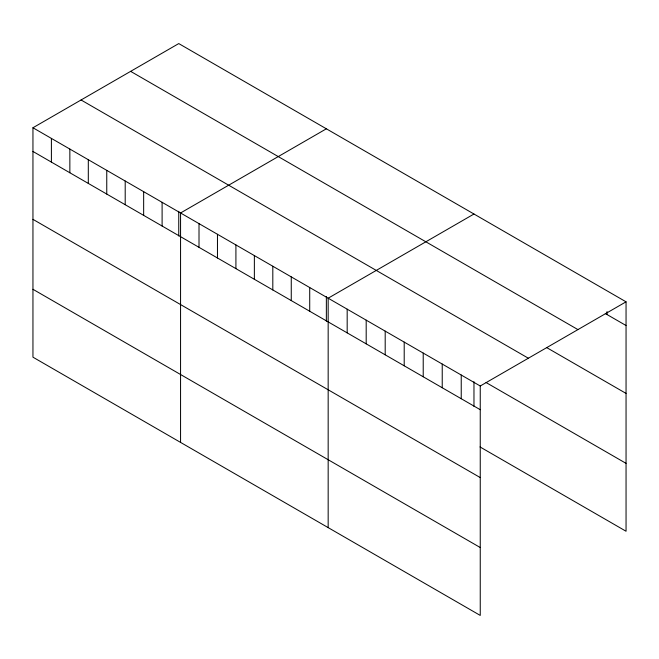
<?xml version="1.0" encoding="UTF-8"?>
<svg xmlns="http://www.w3.org/2000/svg" width="659" height="659" viewBox="0 0 659 659"><rect width="100%" height="100%" fill="white"/><g stroke="black" fill="none" stroke-linecap="round" stroke-linejoin="round"><path stroke-width="0.99" d="M32.95 127.755L480.246 386.001L480.246 615.424L32.95 357.178L32.95 127.755L178.754 43.576L626.05 301.822L626.05 531.245L480.016 446.934M326.362 128.802L180.558 212.981L180.558 442.395M473.969 214.018L328.166 298.197L328.166 527.62M480.246 386.001L626.05 301.822M605.308 313.552L626.05 325.521M130.639 71.361L577.935 329.599M546.55 347.515L626.05 393.415M81.065 99.979L528.361 358.224M486.07 382.533L626.05 463.359M32.95 151.455L480.246 409.7M32.95 219.348L480.246 477.586M32.95 289.293L480.246 547.53M607.038 311.583L607.038 314.549M473.969 381.726L473.969 406.414M461.234 375.029L461.234 398.728M442.23 364.048L442.23 387.747M423.218 353.076L423.218 376.775M404.206 342.103L404.206 365.803M385.194 331.123L385.194 354.822M366.19 320.15L366.19 343.85M347.178 309.17L347.178 332.877M326.362 296.501L326.362 321.188M309.714 287.546L309.714 311.246M291.262 276.895L291.262 300.595M272.81 266.244L272.81 289.944M254.366 255.585L254.366 279.292M235.914 244.934L235.914 268.633M217.462 234.283L217.462 257.982M199.01 223.632L199.01 247.331M178.754 211.284L178.754 235.971M162.106 202.321L162.106 226.029M143.654 191.67L143.654 215.369M125.202 181.019L125.202 204.718M106.758 170.368L106.758 194.067M88.306 159.717L88.306 183.416M69.854 149.066L69.854 172.765M51.402 138.406L51.402 162.106"/></g></svg>
